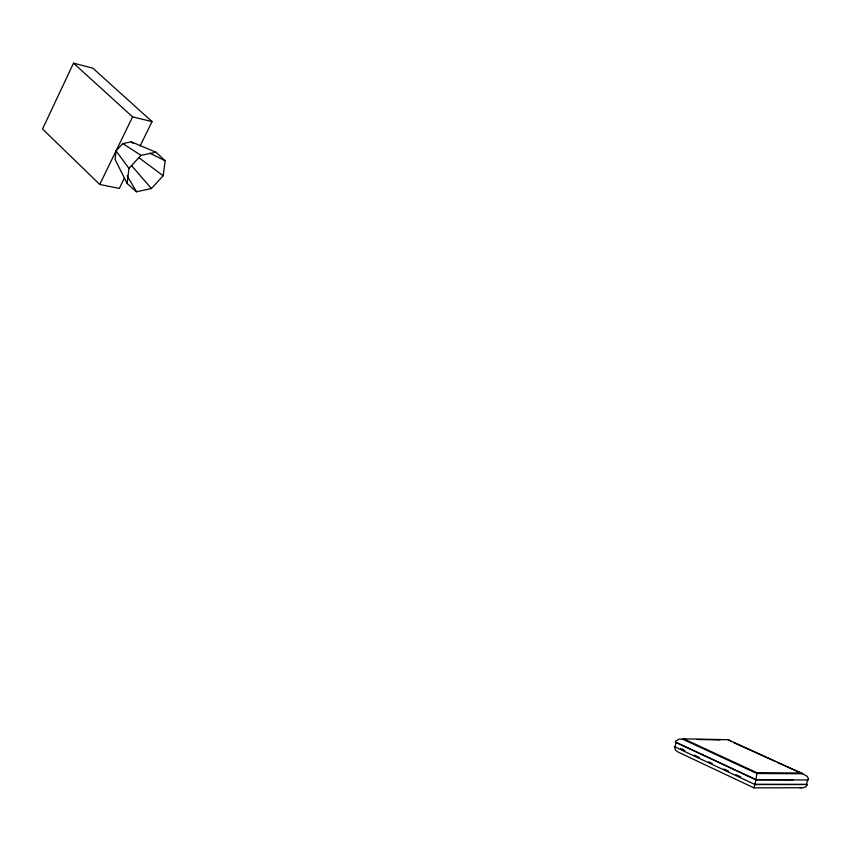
<?xml version="1.0" encoding="UTF-8"?>
<svg xmlns="http://www.w3.org/2000/svg" width="851" height="851" viewBox="0 0 851 851"><rect width="100%" height="100%" fill="white"/><g stroke="black" fill="none" stroke-linecap="round" stroke-linejoin="round"><path stroke-width="1.28" d="M116.055 150.882L115.076 159.467L127.15 183.518L136.5 191.794L151.372 188.539L163.179 175.742L165.137 160.765L155.999 152.255L131.341 141.84L122.81 143.564L116.055 150.882L128.948 168.381L127.15 183.518M682.715 739.2L683.651 738.828L756.933 772.729L755.996 779.846L808.429 779.984L808.45 778.739L807.142 776.261L802.663 773.772L756.826 773.516L682.715 739.2L679.321 739.019L675.715 741.019L675.247 742.125L755.996 779.846M675.109 746.816L676.066 742.327L755.975 779.644L793.026 779.739M807.578 779.782L806.588 784.377L754.975 784.345L755.975 779.644M754.997 784.548L753.89 787.856L678.204 752.114L675.534 750.242L674.3 746.614L754.997 784.548L807.429 784.579L806.035 786.664L803.195 787.749L753.89 787.856M802.663 773.772L728.126 739.71L731.615 741.721M140.128 145.957L152.052 121.597L92.876 68.208L73.516 63.144L42.55 129.001L99.748 184.454L119.31 188.443L124.544 177.774M99.748 184.454L132.575 116.885L73.516 63.144M128.948 168.381L140.968 155.361L155.999 152.255M756.933 772.729L801.94 772.995M683.651 738.828L728.126 739.71M696.948 739.476L720.233 739.934M799.685 787.558L801.472 787.824M132.575 116.885L152.052 121.597M734.019 742.806L774.963 761.273M777.367 762.358L801.451 773.229M680.513 748.603L684.821 750.625M694.331 755.092L699.096 757.326M708.606 761.794L712.181 763.464M723.797 768.921L728.584 771.166M735.977 774.633L740.732 776.867M149.691 153.148L165.137 160.765M122.81 143.564L140.968 155.361M138.766 157.595L163.179 175.742M682.47 749.114L683.374 749.837M131.341 141.84L133.096 143.457M131.49 165.488L151.372 188.539M127.118 175.721L136.5 191.794M754.88 783.516L754.975 784.345"/></g></svg>
